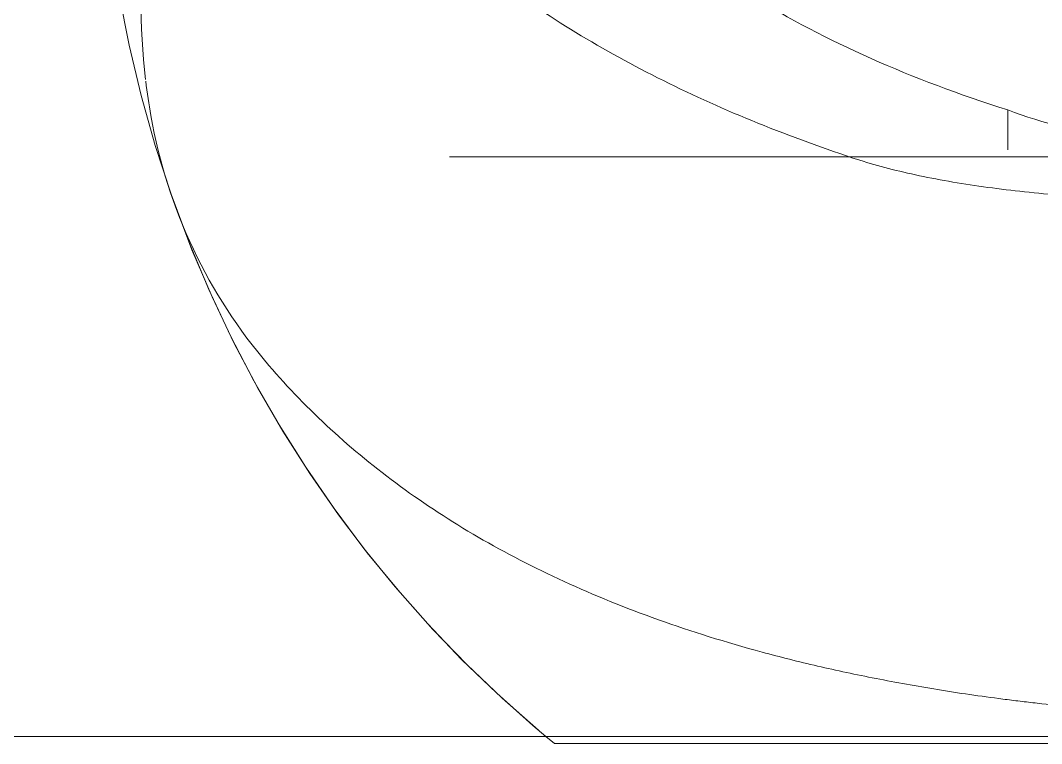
# Model space of a CAD drawing. Header units: millimetres. Extents: x -4000 to 187956, y -58990 to 162485.
# Drawn here: x 7216.7 to 7361.2, y 139098.7 to 139201.1 of the extents above; entities that cross this region are included whole.
import ezdxf

# ---------------------------------------------------------------- set-up
doc = ezdxf.new("R2010")
doc.units = ezdxf.units.MM
doc.layers.add('A-WALL', color=113, linetype='Continuous', lineweight=13)
doc.layers.add('P-SANR-FIXT', color=6, linetype='Continuous', lineweight=9)

# ---------------------------------------------------------------- blocks, each defined once
blk = doc.blocks.new('C307 - C307-V917-FFS - TANG 1')
at = {"layer": 'P-SANR-FIXT', "color": 252}
for p, q in [((107.95, -1.01), (106.75, 0)), ((107.95, -1.01), (106.75, 0)), ((25.59, -83.09), (42.56, -83.09)), ((42.56, -83.09), (76.71, -83.09)), ((77.2, -83.09), (119.28, -83.09)), ((90.1, -83.09), (96.2, -83.09)), ((96.2, -83.09), (121.6, -83.09)), ((42.56, -84.05), (42.56, -89.71))]:
    blk.add_line(p, q, dxfattribs=at)
at = {"layer": 'P-SANR-FIXT', "color": 253}
blk.add_line((25.6, -83.09), (90.1, -83.09), dxfattribs=at)
at = {"layer": 'P-SANR-FIXT', "color": 250, "flags": 128}
for points in [[(168.34, -106.07), (166.94, -98.86), (165.24, -91.73), (163.26, -84.69), (161, -77.76), (158.46, -70.94), (155.66, -64.27), (152.6, -57.73), (149.29, -51.36), (145.73, -45.15), (141.94, -39.12), (137.94, -33.28), (133.72, -27.63), (129.29, -22.18), (124.68, -16.94), (119.89, -11.92), (114.92, -7.13), (109.79, -2.55), (107.95, -1.01)], [(160.63, -76.71), (158.06, -69.92), (155.21, -63.26), (152.11, -56.75), (148.76, -50.4), (145.17, -44.22), (141.35, -38.22), (137.31, -32.4), (133.06, -26.78), (128.6, -21.37), (123.96, -16.17), (119.14, -11.18), (114.15, -6.41), (109, -1.88)]]:
    blk.add_lwpolyline(points, dxfattribs=at)
at = {"layer": 'P-SANR-FIXT', "color": 254}
for points, knots in [([(13.61, 0), (13.89, 0), (18.88, 0), (26.05, 0), (35.06, 0), (41.59, 0), (47.77, 0), (53.74, 0), (59.41, 0), (66.52, 0), (74.67, 0), (81.7, 0), (86.69, 0), (88.96, 0), (90.05, 0)], [-0.9346285, -0.9346285, -0.9346285, -0.9346285, -0.9305556, -0.8611111, -0.8263889, -0.7916667, -0.7569444, -0.7222222, -0.6875, -0.6527778, -0.5833333, -0.5138889, -0.4791667, -0.4444444, -0.4444444, -0.4444444, -0.4444444]), ([(13.61, 0), (13.89, 0), (18.88, 0), (26.05, 0), (35.06, 0), (41.59, 0), (47.77, 0), (53.74, 0), (58.65, 0), (61.53, 0), (62.6, 0)], [-0.9346285, -0.9346285, -0.9346285, -0.9346285, -0.9305556, -0.8611111, -0.8263889, -0.7916667, -0.7569444, -0.7222222, -0.6875, -0.6666667, -0.6666667, -0.6666667, -0.6666667]), ([(62.6, 0), (63.3, 0), (67.5, 0), (74.67, 0), (81.7, 0), (86.69, 0), (92.56, 0), (96.35, 0), (98.7, 0)], [-0.6666667, -0.6666667, -0.6666667, -0.6666667, -0.6527778, -0.5833333, -0.5138889, -0.4791667, -0.4444444, -0.3346796, -0.3346796, -0.3346796, -0.3346796]), ([(98.79, 0), (101.16, 0), (104.27, 0), (105.85, 0), (106.26, 0)], [-0.3333333, -0.3333333, -0.3333333, -0.3333333, -0.2222222, -0.144296, -0.144296, -0.144296, -0.144296]), ([(98.79, 0), (101.16, 0), (104.27, 0), (105.85, 0), (106.26, 0)], [-0.3333333, -0.3333333, -0.3333333, -0.3333333, -0.2222222, -0.144296, -0.144296, -0.144296, -0.144296])]:
    blk.add_open_spline(points, degree=3, knots=knots, dxfattribs=at)
at = {"layer": 'P-SANR-FIXT', "color": 252}
for points, knots in [([(105.94, 0), (104.58, 0), (99.72, 0), (86.21, 0), (71.42, 0), (60.37, 0), (56.11, 0), (52.77, 0), (49.3, 0), (45.72, 0), (42.6, 0), (40.01, 0), (38.02, 0), (35.99, 0), (33.22, 0), (29.66, 0), (25.95, 0), (22.88, 0), (20.53, 0), (18.13, 0), (15.87, 0), (14.4, 0), (13.76, 0)], [-1, -1, -1, -1, -0.8, -0.6, -0.4, -0.35, -0.325, -0.3, -0.275, -0.25, -0.225, -0.2125, -0.2, -0.1875, -0.175, -0.15, -0.125, -0.1125, -0.1, -0.0875, -0.075, -0.0653852, -0.0653852, -0.0653852, -0.0653852]), ([(105.94, 0), (104.58, 0), (99.72, 0), (86.21, 0), (71.42, 0), (60.37, 0), (56.11, 0), (52.77, 0), (49.3, 0), (45.72, 0), (42.6, 0), (40.01, 0), (38.02, 0), (35.99, 0), (33.22, 0), (29.66, 0), (25.95, 0), (22.88, 0), (20.53, 0), (18.13, 0), (15.87, 0), (14.4, 0), (13.76, 0)], [-1, -1, -1, -1, -0.8, -0.6, -0.4, -0.35, -0.325, -0.3, -0.275, -0.25, -0.225, -0.2125, -0.2, -0.1875, -0.175, -0.15, -0.125, -0.1125, -0.1, -0.0875, -0.075, -0.0653852, -0.0653852, -0.0653852, -0.0653852]), ([(164.63, -94), (165.51, -101.48), (165.39, -114.23), (161.74, -133.05), (158.22, -143.78), (156.09, -149.22)], [-0.5179962, -0.5179962, -0.5179962, -0.5179962, -0.2857143, -0.1428571, 0, 0, 0, 0])]:
    blk.add_open_spline(points, degree=3, knots=knots, dxfattribs=at)
at = {"layer": 'P-SANR-FIXT', "color": 254}
blk.add_open_spline([(90.05, 0), (93.47, 0), (96.35, 0), (98.7, 0)], degree=3, dxfattribs=at)
at = {"layer": 'P-SANR-FIXT', "color": 252}
blk.add_open_spline([(106.64, 0), (106.91, 0), (106.68, 0), (105.94, 0)], degree=3, dxfattribs=at)
blk.add_open_spline([(106.64, 0), (106.91, 0), (106.68, 0), (105.94, 0)], degree=3, dxfattribs=at)
at = {"layer": 'P-SANR-FIXT', "color": 250}
for points, knots in [([(18.14, -4.07), (19.75, -4.15), (23.18, -4.33), (28.27, -4.69), (33.43, -5.17), (37.6, -5.62), (40.86, -6), (44.08, -6.4), (48, -6.93), (52.54, -7.63), (56.94, -8.4), (61.25, -9.2), (65.45, -10.06), (70.88, -11.27), (85.28, -14.9), (106.18, -22.37), (129.3, -35.81), (141.72, -47.21), (147.16, -53.55)], [-0.92182, -0.92182, -0.92182, -0.92182, -0.9, -0.875, -0.85, -0.825, -0.8125, -0.8, -0.775, -0.75, -0.725, -0.7, -0.675, -0.65, -0.6, -0.4, -0.2, 0, 0, 0, 0]), ([(147.16, -53.55), (151.49, -58.6), (158.62, -69.55), (163.14, -83.72), (164.4, -92.15), (164.6, -93.8)], [-1, -1, -1, -1, -0.7857143, -0.5714286, -0.5201412, -0.5201412, -0.5201412, -0.5201412]), ([(27.85, -77.17), (30.68, -77.31), (37.11, -77.74), (46.83, -78.83), (56.43, -80.55), (61.94, -82.05), (64.5, -82.9)], [-0.9400295, -0.9400295, -0.9400295, -0.9400295, -0.75, -0.5, -0.25, 0, 0, 0, 0]), ([(64.5, -82.9), (74.36, -86.19), (92.81, -93.71), (119.09, -109.87), (137.33, -128.57), (148.61, -148.55), (152.35, -159.6), (153.77, -165.4)], [-1, -1, -1, -1, -0.785714, -0.571429, -0.285714, -0.142857, 0, 0, 0, 0]), ([(119.28, -157.53), (115.97, -146.84), (106.16, -127.44), (84.84, -108.52), (62.35, -96.73), (49.43, -91.87), (42.56, -89.71)], [0, 0, 0, 0, 0.333333, 0.666667, 0.833333, 1, 1, 1, 1])]:
    blk.add_open_spline(points, degree=3, knots=knots, dxfattribs=at)
blk.add_open_spline([(42.56, -89.71), (37.75, -87.85), (31.9, -86.39), (25.39, -85.36)], degree=3, dxfattribs=at)
blk = doc.blocks.new('CMF2_NHAXUONG_A_rvt-1-FFS - TANG 1')
at = {"layer": 'A-WALL', "color": 50, "lineweight": 15}
blk.add_line((6967.49, 139099.69), (7810.08, 139099.69), dxfattribs=at)
at = {"layer": 'A-WALL', "color": 35, "lineweight": 15}
blk.add_line((7291.43, 139099.69), (6967.49, 139099.69), dxfattribs=at)
at = {"layer": 'A-WALL', "color": 71, "lineweight": 15}
for p, q in [((7294.86, 139099.69), (7292.16, 139099.69)), ((7299.1, 139099.69), (7294.89, 139099.69)), ((7305.48, 139099.69), (7300.07, 139099.69)), ((7313.48, 139099.69), (7306.45, 139099.69)), ((7322.4, 139099.69), (7314.48, 139099.69)), ((7332.71, 139099.69), (7322.88, 139099.69)), ((7334.17, 139099.69), (7332.79, 139099.69)), ((7346.36, 139099.69), (7335.42, 139099.69)), ((7360.19, 139099.69), (7347.81, 139099.69))]:
    blk.add_line(p, q, dxfattribs=at)
at = {"layer": 'P-SANR-FIXT', "color": 250, "lineweight": 9, "rotation": 180.0003356948516}
blk.add_blockref('C307 - C307-V917-FFS - TANG 1', (7399.05, 139098.68), dxfattribs=at)

msp = doc.modelspace()

# ---------------------------------------------------------------- block references
at = {"lineweight": 5}
msp.add_blockref('CMF2_NHAXUONG_A_rvt-1-FFS - TANG 1', (0, 0), dxfattribs=at)

doc.saveas('drawing.dxf')
